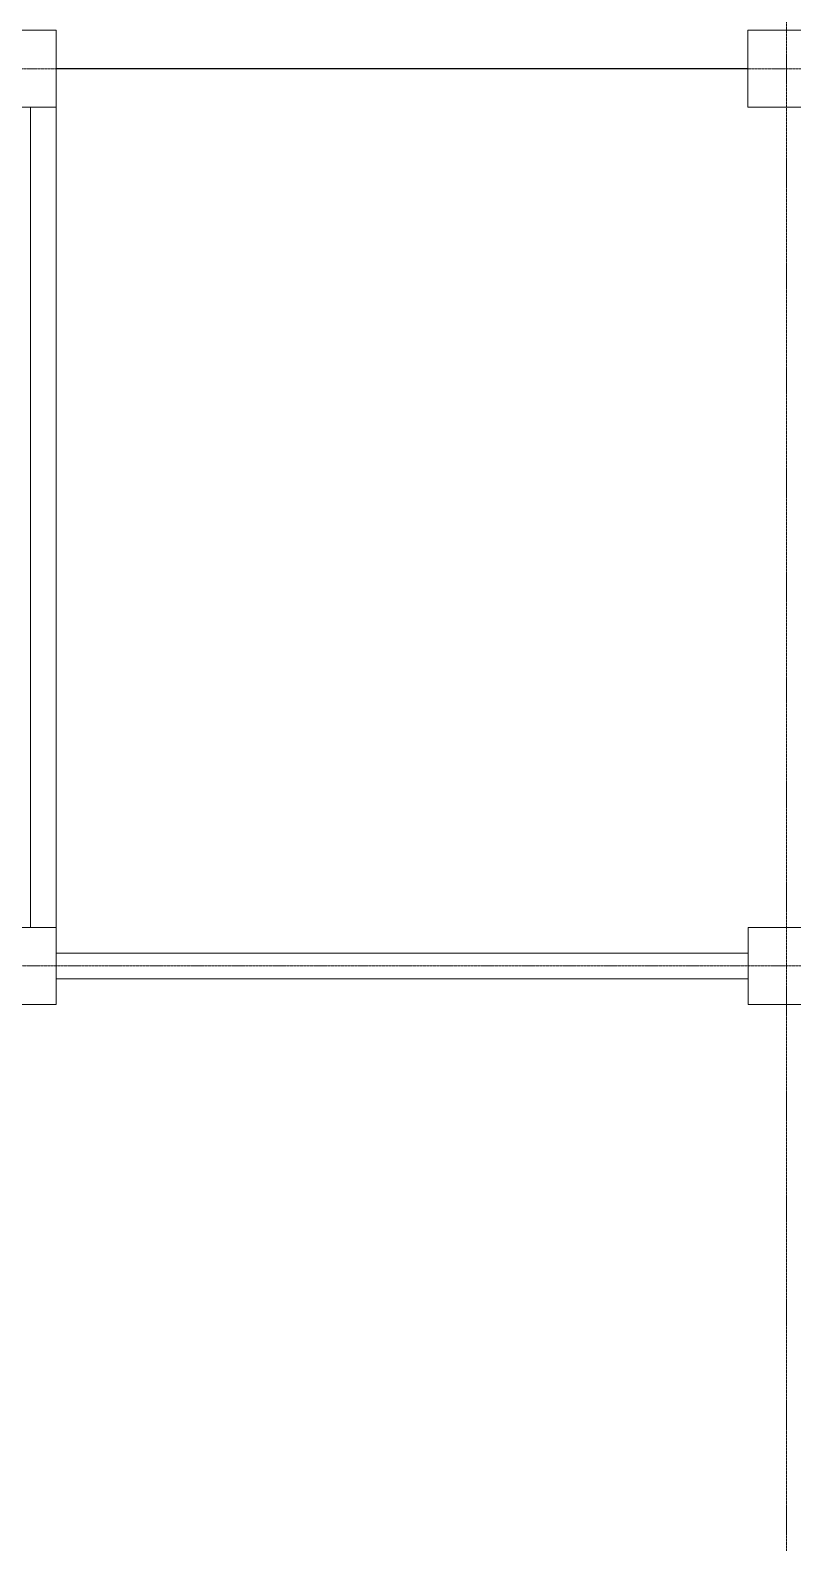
# Model space of a CAD drawing. Extents: x -59767 to 1106559, y -1290 to 1129522.
# Drawn here: x 92307 to 98258, y 599179 to 610979 of the extents above; entities that cross this region are included whole.
import ezdxf

# ---------------------------------------------------------------- set-up
doc = ezdxf.new("R2010")
doc.units = 0
doc.linetypes.add('CENTER', pattern=[2, 1.25, -0.25, 0.25, -0.25])
for name, color, linetype, lineweight in [('COLUMN', 2, 'CONTINUOUS', 9), ('WALL_200', 3, 'CONTINUOUS', 9), ('중심선', 1, 'CENTER', 9)]:
    doc.layers.add(name, color=color, linetype=linetype, lineweight=lineweight)
doc.layers.add('HATCH', color=6, linetype='CONTINUOUS')

# ---------------------------------------------------------------- blocks, each defined once
blk = doc.blocks.new('column600')
at = {"layer": 'COLUMN', "linetype": 'Continuous'}
blk.add_lwpolyline([(-300, -300), (300, -300), (300, 300), (-300, 300)], close=True, dxfattribs=at)

msp = doc.modelspace()

# ---------------------------------------------------------------- linework, layer by layer
at = {"layer": 'HATCH', "color": 7}
msp.add_line((97908.2, 610679.1), (92508.2, 610679.1), dxfattribs=at)
at = {"layer": 'WALL_200', "color": 2, "ltscale": 0.5}
for points in [[(92508.2, 610379.1), (92509.6, 603979.1), (92308.2, 603979.1), (92308.2, 610379.1)], [(92509.6, 603779.1), (97909.6, 603779.1), (97909.6, 603579.1), (92509.6, 603579.1)]]:
    msp.add_lwpolyline(points, close=True, dxfattribs=at)
at = {"layer": '중심선'}
for p, q in [((98208.2, 618526.4), (98208.2, 555029.1)), ((154858.2, 610679.1), (62208.2, 610679.1)), ((154859.6, 603679.1), (62209.6, 603679.1))]:
    msp.add_line(p, q, dxfattribs=at)

# ---------------------------------------------------------------- block references
at = {"layer": 'COLUMN', "linetype": 'Continuous'}
for p in [(92208.2, 610679.1), (98208.2, 610679.1), (92209.6, 603679.1), (98209.6, 603679.1)]:
    msp.add_blockref('column600', p, dxfattribs=at)

doc.saveas('drawing.dxf')
